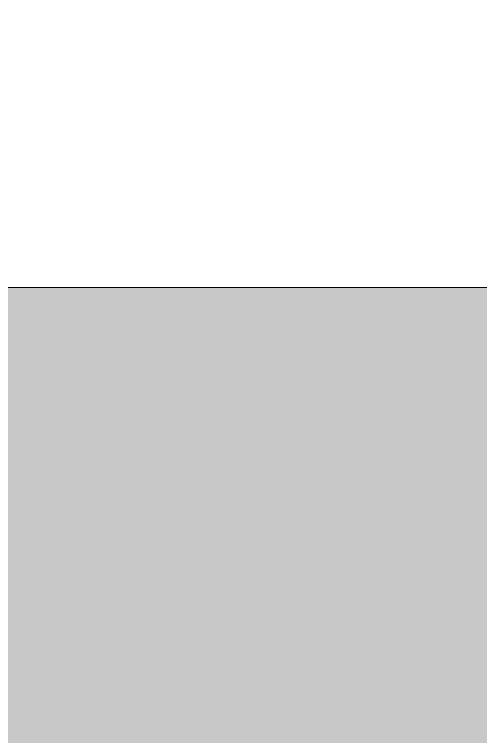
# Model space of a CAD drawing. Header units: inches. Extents: x 20426 to 81837, y -461 to 713.
# Drawn here: x 24881.7728 to 24881.854, y 222.5629 to 222.6886 of the extents above; entities that cross this region are included whole.
import ezdxf

# ---------------------------------------------------------------- set-up
doc = ezdxf.new("R2010")
doc.units = ezdxf.units.IN
doc.header["$MEASUREMENT"] = 0
doc.layers.add('A-WALL-PATT', color=111, linetype='Continuous', lineweight=13)
doc.layers.add('M-HVAC-DUCT', color=70, linetype='Continuous', lineweight=9)

msp = doc.modelspace()

# ---------------------------------------------------------------- hatches: boundary and pattern name
at = {"layer": 'A-WALL-PATT', "lineweight": 9}
h = msp.add_hatch(dxfattribs=at)
h.set_pattern_fill('FP_13', color=256, style=0, pattern_type=2)
h.set_pattern_definition([(90, (27937.365, 0), (-19.685, 1e-15), [])])
h.paths.add_polyline_path([(26674.29871, 193.456), (27615.21415, 193.456), (27615.21415, 228), (24754.21415, 228), (24754.21415, 193.456), (26665.65921, 193.456)], flags=0)
h.paths.add_polyline_path([(27790.4618, 265.2), (27790.4618, 265.20046), (27790.66872, 267.89202), (27790.4618, 269.00652), (27790.4618, 265.20023)], flags=0)
h.paths.add_polyline_path([(27339.53996, 228.0625), (27615.21415, 228.0625), (27615.21415, 240), (27774.12546, 240), (27774.12546, 259), (27790.22347, 259), (27790.22347, 265.2), (27818.21298, 265.2), (27818.21298, 259), (27834.26946, 259), (27834.26946, 240), (27868.35613, 240), (27868.38738, 242.125), (27921.57488, 242.125), (27921.57488, 242.75), (27922.07488, 242.75), (27922.07488, 242.125), (27927.08915, 242.125), (27927.08915, 327.11437), (24730.99261, 327.11437), (24730.99261, 240), (24754.21415, 240), (24754.21415, 228.0625), (27270.42399, 228.0625)], flags=0)
h.paths.add_polyline_path([(27790.4618, 265.20046), (27790.4618, 269.00632), (27790.66872, 267.89202)], flags=0)
h.paths.add_polyline_path([(27790.4618, 269.00632), (27790.4618, 269.00652), (27790.22351, 270.28973)], flags=0)
h.paths.add_polyline_path([(27791.16854, 269.78568), (27791.16854, 269.78583), (27790.89733, 270.86611)], flags=0)
h = msp.add_hatch(dxfattribs=at)
h.set_pattern_fill('FP_16', color=256, style=0, pattern_type=2)
h.set_pattern_definition([(90, (26039.71, 0.33), (96.333, -6e-15), [96, -0.333]), (90, (25991.88, 0.33), (96.333, -6e-15), [96, -0.333]), (0, (25943.71, 48.33), (0, -96.333), [47.833, -48.5]), (0, (25943.71, 48.67), (0, -96.333), [47.833, -48.5]), (0, (25991.71, 0), (0, -96.333), [48, -48.333]), (0, (25991.88, 0.33), (0, -96.333), [47.833, -48.5]), (90, (26040.05, 48.67), (96.333, -6e-15), [47.667, -48.666]), (90, (25991.55, 48.67), (96.333, -6e-15), [47.667, -48.666]), (90, (26040.05, 0), (96.333, -6e-15), [48.333, -48]), (90, (25991.55, 0), (96.333, -6e-15), [48.333, -48])])
h.paths.add_polyline_path([(25728.11164, 2.244), (25754.21415, 2.244), (25754.21415, 45.01791), (25719.21415, 45.01791), (25719.21415, 2.244)], flags=0)
h.paths.add_polyline_path([(25791.21415, 2.244), (25791.21415, 45.01791), (25756.21415, 45.01791), (25756.21415, 2.244)], flags=0)
h.paths.add_polyline_path([(25534.21415, 2.244), (25569.21415, 2.244), (25569.21415, 45.01791), (25534.21415, 45.01791), (25534.21415, 20.13287)], flags=0)
h.paths.add_polyline_path([(25717.21415, 2.244), (25717.21415, 45.01791), (25682.21415, 45.01791), (25682.21415, 2.244)], flags=0)
h.paths.add_polyline_path([(25645.21415, 2.244), (25680.21415, 2.244), (25680.21415, 45.01791), (25645.21415, 45.01791), (25645.21415, 20.13287)], flags=0)
h.paths.add_polyline_path([(25615.71415, 2.244), (25643.21415, 2.244), (25643.21415, 45.01791), (25615.71415, 45.01791), (25615.71415, 20.13287)], flags=0)
h.paths.add_polyline_path([(25458.21415, 2.244), (25458.21415, 45.01791), (25445.71415, 45.01791), (25445.71415, 2.244)], flags=0)
h.paths.add_polyline_path([(25460.21415, 2.244), (25495.21415, 2.244), (25495.21415, 45.01791), (25460.21415, 45.01791), (25460.21415, 20.13287)], flags=0)
h.paths.add_polyline_path([(25497.21415, 2.244), (25532.21415, 2.244), (25532.21415, 45.01791), (25497.21415, 45.01791), (25497.21415, 20.13287)], flags=0)
h.paths.add_polyline_path([(25597.71415, 2.244), (25597.71415, 45.01791), (25571.21415, 45.01791), (25571.21415, 2.244)], flags=0)
h.paths.add_polyline_path([(25749.87255, 48.05469), (25754.21415, 48.05469), (25754.21415, 91), (25719.21415, 91), (25719.21415, 48.05469)], flags=0)
h.paths.add_polyline_path([(25791.21415, 48.05469), (25791.21415, 91), (25756.21415, 91), (25756.21415, 48.05469)], flags=0)
h.paths.add_polyline_path([(25495.21415, 48.05469), (25495.21415, 91), (25460.21415, 91), (25460.21415, 48.05469), (25473.40866, 48.05469)], flags=0)
h.paths.add_polyline_path([(25680.21415, 48.05469), (25680.21415, 91), (25645.21415, 91), (25645.21415, 48.05469)], flags=0)
h.paths.add_polyline_path([(25643.21415, 48.05469), (25643.21415, 91), (25615.71415, 91), (25615.71415, 48.05469)], flags=0)
h.paths.add_polyline_path([(25594.36161, 48.05469), (25597.71415, 48.05469), (25597.71415, 91), (25571.21415, 91), (25571.21415, 48.05469), (25577.08262, 48.05469)], flags=0)
h.paths.add_polyline_path([(25458.21415, 48.05469), (25458.21415, 91), (25445.71415, 91), (25445.71415, 48.05469)], flags=0)
h.paths.add_polyline_path([(25682.21415, 48.05469), (25717.21415, 48.05469), (25717.21415, 91), (25682.21415, 91)], flags=0)
h.paths.add_polyline_path([(25569.21415, 48.05469), (25569.21415, 91), (25534.21415, 91), (25534.21415, 48.05469), (25542.52463, 48.05469)], flags=0)
h.paths.add_polyline_path([(25497.21415, 48.05469), (25532.21415, 48.05469), (25532.21415, 91), (25497.21415, 91)], flags=0)
h.paths.add_polyline_path([(25833.21415, 91), (25864.71415, 91), (25864.71415, 93.01791), (25829.21415, 93), (25829.21415, 91)], flags=0)
h.paths.add_polyline_path([(25196.94476, 222.64103), (25308.71415, 222.64103), (25308.71415, 228), (25037.71415, 228), (25037.71415, 222.64103), (25127.82879, 222.64103)], flags=0)
h.paths.add_polyline_path([(25853.54652, 222.64103), (25886.71415, 222.64103), (25886.71415, 228), (25615.71415, 228), (25615.71415, 222.64103), (25818.98853, 222.64103)], flags=0)
h.paths.add_polyline_path([(25404.29268, 222.64103), (25597.71415, 222.64103), (25597.71415, 228), (25326.71415, 228), (25326.71415, 222.64103), (25335.17671, 222.64103)], flags=0)
h.paths.add_polyline_path([(24885.70506, 222.64103), (25019.71415, 222.64103), (25019.71415, 228), (24881.71415, 228), (24881.71415, 222.64103)], flags=0)
h.paths.add_polyline_path([(25818.98853, 228.0625), (25886.71415, 228.0625), (25886.71415, 237.01791), (25615.71415, 237.01791), (25615.71415, 228.0625), (25784.43054, 228.0625)], flags=0)
h.paths.add_polyline_path([(25326.71415, 228.0625), (25597.71415, 228.0625), (25597.71415, 237.01791), (25326.71415, 237.01791)], flags=0)
h.paths.add_polyline_path([(25196.94476, 228.0625), (25308.71415, 228.0625), (25308.71415, 237.01791), (25037.71415, 237.01791), (25037.71415, 228.0625), (25127.82879, 228.0625)], flags=0)
h.paths.add_polyline_path([(24885.92288, 228.0625), (25019.71415, 228.0625), (25019.71415, 237.01791), (24881.71415, 237.01791), (24881.71415, 228.0625), (24884.45864, 228.0625)], flags=0)
at = {"layer": 'M-HVAC-DUCT'}
h = msp.add_hatch(color=256, dxfattribs=at)
h.paths.add_polyline_path([(24754.21415, 207.64103), (25019.71415, 207.65925), (25019.71415, 222.64103), (24754.21415, 222.64103), (24754.21415, 207.65925)], flags=0)
h.paths.add_polyline_path([(25037.71415, 207.64103), (25308.71415, 207.65925), (25308.71415, 222.64103), (25037.71415, 222.64103), (25037.71415, 207.65925)], flags=0)
h.paths.add_polyline_path([(26130.01041, 207.64103), (26159.71415, 207.65925), (26159.71415, 222.64103), (25904.71415, 222.60414), (25904.71415, 207.64103), (26095.45243, 207.64103)], flags=0)
h.paths.add_polyline_path([(25326.71415, 207.64103), (25597.71415, 207.65925), (25597.71415, 222.64103), (25326.71415, 222.64103), (25326.71415, 207.65925)], flags=0)
h.paths.add_polyline_path([(25615.71415, 207.64103), (25886.71415, 207.65925), (25886.71415, 222.64103), (25615.71415, 222.64103), (25615.71415, 207.65925)], flags=0)

# ---------------------------------------------------------------- linework, layer by layer
msp.add_line((25019.71415, 222.64103), (24754.21415, 222.64103), dxfattribs=at)

doc.saveas('drawing.dxf')
